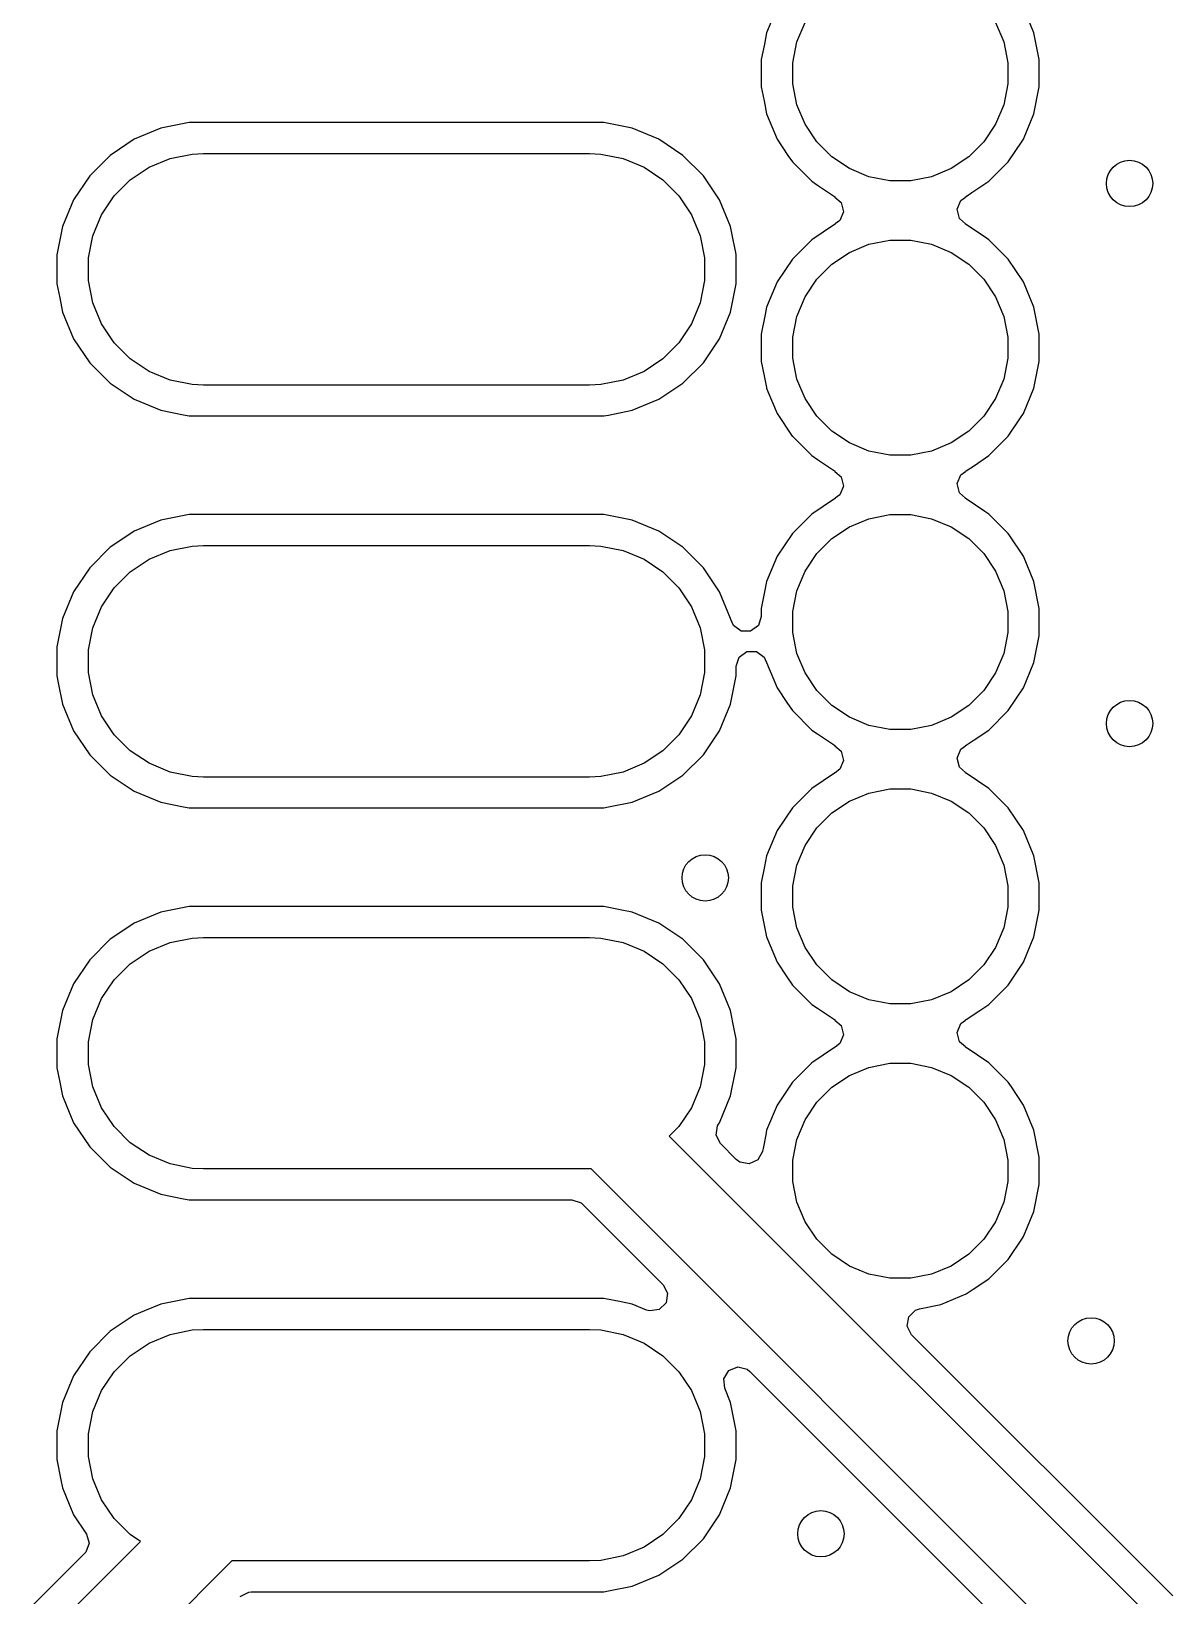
# Model space of a CAD drawing. Header units: inches. Extents: x 0.47 to 2.28, y -2.25 to -0.47.
# Drawn here: x 1.019 to 1.3102, y -1.4134 to -1.0143 of the extents above; entities that cross this region are included whole.
import ezdxf

# ---------------------------------------------------------------- set-up
doc = ezdxf.new("R2010")
doc.units = ezdxf.units.IN
doc.header["$MEASUREMENT"] = 0
doc.layers.add('F.Cu', color=13, linetype='CONTINUOUS', true_color=0xc83434)

msp = doc.modelspace()

# ---------------------------------------------------------------- linework, layer by layer
at = {"layer": 'F.Cu', "linetype": 'CONTINUOUS'}
for p, q in [((1.20929, -1.00825), (1.20662, -1.0147)), ((1.2748, -1.0147), (1.27213, -1.00825)), ((1.21434, -1.01704), (1.2164, -1.01205)), ((1.26501, -1.01205), (1.26708, -1.01704)), ((1.20603, -1.01763), (1.20526, -1.02155)), ((1.20662, -1.0147), (1.20603, -1.01763)), ((1.21328, -1.02234), (1.21434, -1.01704)), ((1.26708, -1.01704), (1.26814, -1.02234)), ((1.27616, -1.02155), (1.2748, -1.0147)), ((1.20526, -1.02155), (1.20526, -1.02853)), ((1.27616, -1.02853), (1.27616, -1.02155)), ((1.21328, -1.02774), (1.21328, -1.02234)), ((1.26814, -1.02234), (1.26814, -1.02774)), ((1.20526, -1.02853), (1.20595, -1.03202)), ((1.21434, -1.03304), (1.21328, -1.02774)), ((1.26814, -1.02774), (1.26708, -1.03304)), ((1.2748, -1.03538), (1.27616, -1.02853)), ((1.20595, -1.03202), (1.20662, -1.03538)), ((1.2164, -1.03803), (1.21434, -1.03304)), ((1.26708, -1.03304), (1.26501, -1.03803)), ((1.05931, -1.03762), (1.05208, -1.03906)), ((1.1651, -1.03762), (1.05931, -1.03762)), ((1.05931, -1.03762), (1.05931, -1.03762)), ((1.17233, -1.03906), (1.1651, -1.03762)), ((1.1651, -1.03762), (1.1651, -1.03762)), ((1.20662, -1.03538), (1.20929, -1.04183)), ((1.27213, -1.04183), (1.2748, -1.03538)), ((1.05208, -1.03906), (1.04527, -1.04188)), ((1.05208, -1.03906), (1.05208, -1.03906)), ((1.05208, -1.03906), (1.05208, -1.03906)), ((1.17914, -1.04188), (1.17233, -1.03906)), ((1.17233, -1.03906), (1.17233, -1.03906)), ((1.21941, -1.04252), (1.2164, -1.03803)), ((1.26501, -1.03803), (1.26201, -1.04252)), ((1.04157, -1.04435), (1.03914, -1.04597)), ((1.04527, -1.04188), (1.04157, -1.04435)), ((1.05442, -1.04678), (1.0601, -1.04565)), ((1.0601, -1.04565), (1.06299, -1.04551)), ((1.06299, -1.04551), (1.16142, -1.04551)), ((1.16142, -1.04551), (1.16431, -1.04565)), ((1.16431, -1.04565), (1.16999, -1.04678)), ((1.18527, -1.04597), (1.17914, -1.04188)), ((1.20929, -1.04183), (1.20929, -1.04183)), ((1.20929, -1.04183), (1.21206, -1.04597)), ((1.22323, -1.04634), (1.21941, -1.04252)), ((1.26201, -1.04252), (1.25819, -1.04634)), ((1.26825, -1.04764), (1.27176, -1.04237)), ((1.27176, -1.04237), (1.27213, -1.04183)), ((1.27213, -1.04183), (1.27213, -1.04183)), ((1.27213, -1.04183), (1.27213, -1.04183)), ((1.03914, -1.04597), (1.03393, -1.05118)), ((1.04426, -1.05221), (1.04907, -1.049)), ((1.04907, -1.049), (1.05442, -1.04678)), ((1.16999, -1.04678), (1.17534, -1.049)), ((1.17534, -1.049), (1.18015, -1.05221)), ((1.19048, -1.05118), (1.18527, -1.04597)), ((1.21206, -1.04597), (1.21317, -1.04764)), ((1.21317, -1.04764), (1.21811, -1.05258)), ((1.22772, -1.04934), (1.22323, -1.04634)), ((1.23271, -1.05141), (1.22772, -1.04934)), ((1.2537, -1.04934), (1.24871, -1.05141)), ((1.25819, -1.04634), (1.2537, -1.04934)), ((1.26331, -1.05258), (1.26825, -1.04764)), ((1.03393, -1.05118), (1.02983, -1.05731)), ((1.03393, -1.05118), (1.03393, -1.05118)), ((1.03393, -1.05118), (1.03393, -1.05118)), ((1.04017, -1.05631), (1.04426, -1.05221)), ((1.18015, -1.05221), (1.18424, -1.05631)), ((1.19458, -1.05731), (1.19048, -1.05118)), ((1.21811, -1.05258), (1.21956, -1.05355)), ((1.21956, -1.05355), (1.22392, -1.05646)), ((1.23801, -1.05247), (1.23271, -1.05141)), ((1.24341, -1.05247), (1.23801, -1.05247)), ((1.24871, -1.05141), (1.24341, -1.05247)), ((1.25897, -1.05547), (1.26331, -1.05258)), ((1.02983, -1.05731), (1.02701, -1.06412)), ((1.03695, -1.06112), (1.04017, -1.05631)), ((1.18424, -1.05631), (1.18746, -1.06112)), ((1.1974, -1.06412), (1.19458, -1.05731)), ((1.22392, -1.05646), (1.22409, -1.05655)), ((1.22409, -1.05655), (1.22404, -1.05663)), ((1.22404, -1.05663), (1.22562, -1.05798)), ((1.25523, -1.05973), (1.25616, -1.05748)), ((1.25616, -1.05748), (1.25736, -1.05661)), ((1.25733, -1.05655), (1.2575, -1.05646)), ((1.25736, -1.05661), (1.25733, -1.05655)), ((1.2575, -1.05646), (1.25897, -1.05547)), ((1.2575, -1.05646), (1.2575, -1.05646)), ((1.2575, -1.05646), (1.2575, -1.05646)), ((1.2575, -1.05646), (1.2575, -1.05646)), ((1.03474, -1.06647), (1.03695, -1.06112)), ((1.18746, -1.06112), (1.18967, -1.06647)), ((1.22619, -1.06035), (1.22526, -1.0626)), ((1.22562, -1.05798), (1.22619, -1.06035)), ((1.2558, -1.0621), (1.25523, -1.05973)), ((1.02701, -1.06412), (1.02557, -1.07135)), ((1.02701, -1.06412), (1.02701, -1.06412)), ((1.02701, -1.06412), (1.02701, -1.06412)), ((1.19807, -1.0675), (1.1974, -1.06412)), ((1.22392, -1.06362), (1.21811, -1.0675)), ((1.22409, -1.06353), (1.22392, -1.06362)), ((1.22526, -1.0626), (1.22406, -1.06347)), ((1.22406, -1.06347), (1.22409, -1.06353)), ((1.25737, -1.06345), (1.2558, -1.0621)), ((1.25733, -1.06353), (1.25737, -1.06345)), ((1.2575, -1.06362), (1.25733, -1.06353)), ((1.26266, -1.06707), (1.2575, -1.06362)), ((1.03361, -1.07215), (1.03474, -1.06647)), ((1.18967, -1.06647), (1.1908, -1.07215)), ((1.19872, -1.07074), (1.19807, -1.0675)), ((1.21811, -1.0675), (1.21317, -1.07244)), ((1.21811, -1.0675), (1.21811, -1.0675)), ((1.22772, -1.07073), (1.23271, -1.06867)), ((1.23271, -1.06867), (1.23801, -1.06761)), ((1.23801, -1.06761), (1.24341, -1.06761)), ((1.24341, -1.06761), (1.24871, -1.06867)), ((1.24871, -1.06867), (1.2537, -1.07073)), ((1.26331, -1.0675), (1.26266, -1.06707)), ((1.26825, -1.07244), (1.26331, -1.0675)), ((1.02557, -1.07135), (1.02557, -1.07873)), ((1.03361, -1.07793), (1.03361, -1.07215)), ((1.1908, -1.07215), (1.1908, -1.07793)), ((1.19884, -1.07135), (1.19872, -1.07074)), ((1.19884, -1.07873), (1.19884, -1.07135)), ((1.21317, -1.07244), (1.20929, -1.07825)), ((1.21317, -1.07244), (1.21317, -1.07244)), ((1.22323, -1.07374), (1.22772, -1.07073)), ((1.2537, -1.07073), (1.25819, -1.07374)), ((1.27213, -1.07825), (1.26825, -1.07244)), ((1.26825, -1.07244), (1.26825, -1.07244)), ((1.2164, -1.08205), (1.21941, -1.07756)), ((1.21941, -1.07756), (1.22323, -1.07374)), ((1.25819, -1.07374), (1.26201, -1.07756)), ((1.26201, -1.07756), (1.26501, -1.08205)), ((1.02557, -1.07873), (1.02628, -1.08231)), ((1.03474, -1.08361), (1.03361, -1.07793)), ((1.1908, -1.07793), (1.18967, -1.08361)), ((1.1974, -1.08595), (1.19884, -1.07873)), ((1.20929, -1.07825), (1.20662, -1.0847)), ((1.20929, -1.07825), (1.20929, -1.07825)), ((1.2748, -1.0847), (1.27213, -1.07825)), ((1.27213, -1.07825), (1.27213, -1.07825)), ((1.27213, -1.07825), (1.27213, -1.07825)), ((1.02628, -1.08231), (1.02701, -1.08595)), ((1.03695, -1.08896), (1.03474, -1.08361)), ((1.18967, -1.08361), (1.18746, -1.08896)), ((1.20662, -1.0847), (1.20624, -1.08659)), ((1.21434, -1.08704), (1.2164, -1.08205)), ((1.26501, -1.08205), (1.26708, -1.08704)), ((1.27616, -1.09155), (1.2748, -1.0847)), ((1.02701, -1.08595), (1.02983, -1.09276)), ((1.04017, -1.09377), (1.03695, -1.08896)), ((1.18746, -1.08896), (1.18424, -1.09377)), ((1.19458, -1.09276), (1.1974, -1.08595)), ((1.20624, -1.08659), (1.20526, -1.09155)), ((1.21328, -1.09234), (1.21434, -1.08704)), ((1.26708, -1.08704), (1.26814, -1.09234)), ((1.02983, -1.09276), (1.03393, -1.09889)), ((1.19048, -1.09889), (1.19458, -1.09276)), ((1.20526, -1.09155), (1.20526, -1.09853)), ((1.21328, -1.09774), (1.21328, -1.09234)), ((1.26814, -1.09234), (1.26814, -1.09774)), ((1.27616, -1.09853), (1.27616, -1.09155)), ((1.04426, -1.09786), (1.04017, -1.09377)), ((1.18424, -1.09377), (1.18015, -1.09786)), ((1.03393, -1.09889), (1.03914, -1.10411)), ((1.04907, -1.10108), (1.04426, -1.09786)), ((1.05442, -1.1033), (1.04907, -1.10108)), ((1.17534, -1.10108), (1.16999, -1.1033)), ((1.18015, -1.09786), (1.17534, -1.10108)), ((1.18527, -1.10411), (1.19048, -1.09889)), ((1.20526, -1.09853), (1.20599, -1.1022)), ((1.21434, -1.10304), (1.21328, -1.09774)), ((1.26814, -1.09774), (1.26708, -1.10304)), ((1.2748, -1.10538), (1.27616, -1.09853)), ((1.03914, -1.10411), (1.04527, -1.1082)), ((1.0601, -1.10442), (1.05442, -1.1033)), ((1.06299, -1.10457), (1.0601, -1.10442)), ((1.16142, -1.10457), (1.06299, -1.10457)), ((1.16431, -1.10442), (1.16142, -1.10457)), ((1.16999, -1.1033), (1.16431, -1.10442)), ((1.17914, -1.1082), (1.18527, -1.10411)), ((1.20599, -1.1022), (1.20658, -1.10518)), ((1.20658, -1.10518), (1.20662, -1.10538)), ((1.20662, -1.10538), (1.20695, -1.10619)), ((1.2164, -1.10803), (1.21434, -1.10304)), ((1.26708, -1.10304), (1.26501, -1.10803)), ((1.27213, -1.11183), (1.2748, -1.10538)), ((1.04527, -1.1082), (1.05208, -1.11102)), ((1.17233, -1.11102), (1.17914, -1.1082)), ((1.20695, -1.10619), (1.20929, -1.11183)), ((1.21941, -1.11252), (1.2164, -1.10803)), ((1.26501, -1.10803), (1.26201, -1.11252)), ((1.05208, -1.11102), (1.05786, -1.11217)), ((1.05786, -1.11217), (1.05931, -1.11246)), ((1.05931, -1.11246), (1.05931, -1.11246)), ((1.05931, -1.11246), (1.1651, -1.11246)), ((1.1651, -1.11246), (1.16631, -1.11222)), ((1.16631, -1.11222), (1.17233, -1.11102)), ((1.20929, -1.11183), (1.20929, -1.11183)), ((1.20929, -1.11183), (1.21316, -1.11762)), ((1.22323, -1.11634), (1.21941, -1.11252)), ((1.26201, -1.11252), (1.25819, -1.11634)), ((1.26825, -1.11764), (1.27139, -1.11293)), ((1.27139, -1.11293), (1.27213, -1.11183)), ((1.27213, -1.11183), (1.27213, -1.11183)), ((1.27213, -1.11183), (1.27213, -1.11183)), ((1.22772, -1.11934), (1.22323, -1.11634)), ((1.25819, -1.11634), (1.2537, -1.11934)), ((1.21316, -1.11762), (1.21317, -1.11764)), ((1.21317, -1.11764), (1.21811, -1.12258)), ((1.23271, -1.12141), (1.22772, -1.11934)), ((1.23801, -1.12247), (1.23271, -1.12141)), ((1.24871, -1.12141), (1.24341, -1.12247)), ((1.2537, -1.11934), (1.24871, -1.12141)), ((1.26331, -1.12258), (1.26825, -1.11764)), ((1.21811, -1.12258), (1.21956, -1.12355)), ((1.21956, -1.12355), (1.22392, -1.12646)), ((1.24341, -1.12247), (1.23801, -1.12247)), ((1.2575, -1.12646), (1.2596, -1.12506)), ((1.2596, -1.12506), (1.26331, -1.12258)), ((1.22392, -1.12646), (1.22409, -1.12655)), ((1.22409, -1.12655), (1.22404, -1.12663)), ((1.22404, -1.12663), (1.22562, -1.12798)), ((1.22562, -1.12798), (1.22619, -1.13035)), ((1.25523, -1.12973), (1.25616, -1.12748)), ((1.25616, -1.12748), (1.25736, -1.12661)), ((1.25733, -1.12655), (1.2575, -1.12646)), ((1.25736, -1.12661), (1.25733, -1.12655)), ((1.2575, -1.12646), (1.2575, -1.12646)), ((1.2575, -1.12646), (1.2575, -1.12646)), ((1.2575, -1.12646), (1.2575, -1.12646)), ((1.22526, -1.1326), (1.22406, -1.13347)), ((1.22406, -1.13347), (1.22409, -1.13353)), ((1.22619, -1.13035), (1.22526, -1.1326)), ((1.2558, -1.1321), (1.25523, -1.12973)), ((1.25737, -1.13345), (1.2558, -1.1321)), ((1.25733, -1.13353), (1.25737, -1.13345)), ((1.21811, -1.1375), (1.21317, -1.14244)), ((1.22392, -1.13362), (1.21811, -1.1375)), ((1.21811, -1.1375), (1.21811, -1.1375)), ((1.22409, -1.13353), (1.22392, -1.13362)), ((1.2575, -1.13362), (1.25733, -1.13353)), ((1.2623, -1.13683), (1.2575, -1.13362)), ((1.26331, -1.1375), (1.2623, -1.13683)), ((1.26825, -1.14244), (1.26331, -1.1375)), ((1.05208, -1.13906), (1.04527, -1.14188)), ((1.05931, -1.13762), (1.05208, -1.13906)), ((1.05208, -1.13906), (1.05208, -1.13906)), ((1.05208, -1.13906), (1.05208, -1.13906)), ((1.1651, -1.13762), (1.05931, -1.13762)), ((1.05931, -1.13762), (1.05931, -1.13762)), ((1.17233, -1.13906), (1.1651, -1.13762)), ((1.1651, -1.13762), (1.1651, -1.13762)), ((1.17914, -1.14188), (1.17233, -1.13906)), ((1.17233, -1.13906), (1.17233, -1.13906)), ((1.22323, -1.14374), (1.22772, -1.14073)), ((1.22772, -1.14073), (1.23271, -1.13867)), ((1.23271, -1.13867), (1.23801, -1.13761)), ((1.23801, -1.13761), (1.24341, -1.13761)), ((1.24341, -1.13761), (1.24871, -1.13867)), ((1.24871, -1.13867), (1.2537, -1.14073)), ((1.2537, -1.14073), (1.25819, -1.14374)), ((1.04527, -1.14188), (1.03962, -1.14565)), ((1.18527, -1.14597), (1.17914, -1.14188)), ((1.21317, -1.14244), (1.20929, -1.14825)), ((1.21317, -1.14244), (1.21317, -1.14244)), ((1.21941, -1.14756), (1.22323, -1.14374)), ((1.25819, -1.14374), (1.26201, -1.14756)), ((1.26866, -1.14306), (1.26825, -1.14244)), ((1.27213, -1.14825), (1.26866, -1.14306)), ((1.03914, -1.14597), (1.03393, -1.15118)), ((1.03962, -1.14565), (1.03914, -1.14597)), ((1.04426, -1.15221), (1.04907, -1.149)), ((1.04907, -1.149), (1.05442, -1.14678)), ((1.05442, -1.14678), (1.0601, -1.14565)), ((1.0601, -1.14565), (1.06299, -1.14551)), ((1.06299, -1.14551), (1.16142, -1.14551)), ((1.16142, -1.14551), (1.16431, -1.14565)), ((1.16431, -1.14565), (1.16999, -1.14678)), ((1.16999, -1.14678), (1.17534, -1.149)), ((1.17534, -1.149), (1.18015, -1.15221)), ((1.19048, -1.15118), (1.18527, -1.14597)), ((1.20929, -1.14825), (1.20662, -1.1547)), ((1.20929, -1.14825), (1.20929, -1.14825)), ((1.2164, -1.15205), (1.21941, -1.14756)), ((1.26201, -1.14756), (1.26501, -1.15205)), ((1.2748, -1.1547), (1.27213, -1.14825)), ((1.27213, -1.14825), (1.27213, -1.14825)), ((1.27213, -1.14825), (1.27213, -1.14825)), ((1.03393, -1.15118), (1.02983, -1.15731)), ((1.03393, -1.15118), (1.03393, -1.15118)), ((1.03393, -1.15118), (1.03393, -1.15118)), ((1.04017, -1.15631), (1.04426, -1.15221)), ((1.18015, -1.15221), (1.18424, -1.15631)), ((1.19458, -1.15731), (1.19048, -1.15118)), ((1.21434, -1.15704), (1.2164, -1.15205)), ((1.26501, -1.15205), (1.26708, -1.15704)), ((1.02983, -1.15731), (1.02701, -1.16412)), ((1.03695, -1.16112), (1.04017, -1.15631)), ((1.18424, -1.15631), (1.18746, -1.16112)), ((1.1974, -1.16412), (1.19458, -1.15731)), ((1.2061, -1.15731), (1.20526, -1.16155)), ((1.20662, -1.1547), (1.2061, -1.15731)), ((1.21328, -1.16234), (1.21434, -1.15704)), ((1.26708, -1.15704), (1.26814, -1.16234)), ((1.27616, -1.16155), (1.2748, -1.1547)), ((1.03474, -1.16647), (1.03695, -1.16112)), ((1.18746, -1.16112), (1.18967, -1.16647)), ((1.02701, -1.16412), (1.02557, -1.17135)), ((1.02701, -1.16412), (1.02701, -1.16412)), ((1.02701, -1.16412), (1.02701, -1.16412)), ((1.19745, -1.16435), (1.1974, -1.16412)), ((1.1974, -1.16412), (1.1974, -1.16412)), ((1.1974, -1.16412), (1.1974, -1.16412)), ((1.19812, -1.1659), (1.19745, -1.16435)), ((1.20526, -1.16358), (1.2045, -1.1659)), ((1.20526, -1.16155), (1.20526, -1.16155)), ((1.20526, -1.16155), (1.20526, -1.16358)), ((1.21328, -1.16774), (1.21328, -1.16234)), ((1.26814, -1.16234), (1.26814, -1.16774)), ((1.27616, -1.16853), (1.27616, -1.16155)), ((1.03361, -1.17215), (1.03474, -1.16647)), ((1.18967, -1.16647), (1.1908, -1.17215)), ((1.20009, -1.16733), (1.19812, -1.1659)), ((1.20253, -1.16733), (1.20009, -1.16733)), ((1.2045, -1.1659), (1.20253, -1.16733)), ((1.21434, -1.17304), (1.21328, -1.16774)), ((1.26814, -1.16774), (1.26708, -1.17304)), ((1.2748, -1.17538), (1.27616, -1.16853)), ((1.02557, -1.17135), (1.02557, -1.17873)), ((1.03361, -1.17793), (1.03361, -1.17215)), ((1.1908, -1.17215), (1.1908, -1.17793)), ((1.19959, -1.17398), (1.20156, -1.17255)), ((1.20156, -1.17255), (1.204, -1.17255)), ((1.204, -1.17255), (1.20597, -1.17398)), ((1.2164, -1.17803), (1.21434, -1.17304)), ((1.26708, -1.17304), (1.26501, -1.17803)), ((1.19884, -1.1763), (1.19959, -1.17398)), ((1.19884, -1.17873), (1.19884, -1.1763)), ((1.20597, -1.17398), (1.20651, -1.17521)), ((1.20651, -1.17521), (1.20656, -1.17519)), ((1.20656, -1.17519), (1.20662, -1.17538)), ((1.20662, -1.17538), (1.20662, -1.17538)), ((1.20662, -1.17538), (1.20818, -1.17916)), ((1.27213, -1.18183), (1.2748, -1.17538)), ((1.02557, -1.17873), (1.02593, -1.18052)), ((1.02593, -1.18052), (1.02701, -1.18595)), ((1.03474, -1.18361), (1.03361, -1.17793)), ((1.1908, -1.17793), (1.18967, -1.18361)), ((1.1974, -1.18595), (1.19884, -1.17873)), ((1.20818, -1.17916), (1.20929, -1.18183)), ((1.21941, -1.18252), (1.2164, -1.17803)), ((1.26501, -1.17803), (1.26201, -1.18252)), ((1.03695, -1.18896), (1.03474, -1.18361)), ((1.18967, -1.18361), (1.18746, -1.18896)), ((1.20929, -1.18183), (1.20929, -1.18183)), ((1.20929, -1.18183), (1.21193, -1.18578)), ((1.22323, -1.18634), (1.21941, -1.18252)), ((1.26201, -1.18252), (1.25819, -1.18634)), ((1.26825, -1.18764), (1.27213, -1.18183)), ((1.02701, -1.18595), (1.02983, -1.19277)), ((1.04017, -1.19377), (1.03695, -1.18896)), ((1.18746, -1.18896), (1.18424, -1.19377)), ((1.19458, -1.19277), (1.1974, -1.18595)), ((1.21193, -1.18578), (1.21317, -1.18764)), ((1.21317, -1.18764), (1.21811, -1.19258)), ((1.22772, -1.18934), (1.22323, -1.18634)), ((1.23271, -1.19141), (1.22772, -1.18934)), ((1.2537, -1.18934), (1.24871, -1.19141)), ((1.25819, -1.18634), (1.2537, -1.18934)), ((1.26331, -1.19258), (1.26825, -1.18764)), ((1.02983, -1.19277), (1.03393, -1.19889)), ((1.19048, -1.19889), (1.19458, -1.19277)), ((1.21811, -1.19258), (1.21956, -1.19355)), ((1.23801, -1.19247), (1.23271, -1.19141)), ((1.24341, -1.19247), (1.23801, -1.19247)), ((1.24871, -1.19141), (1.24341, -1.19247)), ((1.25958, -1.19507), (1.26331, -1.19258)), ((1.04426, -1.19786), (1.04017, -1.19377)), ((1.18424, -1.19377), (1.18015, -1.19786)), ((1.21956, -1.19355), (1.22392, -1.19646)), ((1.22392, -1.19646), (1.22409, -1.19655)), ((1.22409, -1.19655), (1.22404, -1.19663)), ((1.22404, -1.19663), (1.22562, -1.19798)), ((1.25616, -1.19748), (1.25736, -1.19661)), ((1.25733, -1.19655), (1.2575, -1.19646)), ((1.25736, -1.19661), (1.25733, -1.19655)), ((1.2575, -1.19646), (1.25958, -1.19507)), ((1.2575, -1.19646), (1.2575, -1.19646)), ((1.2575, -1.19646), (1.2575, -1.19646)), ((1.2575, -1.19646), (1.2575, -1.19646)), ((1.03393, -1.19889), (1.03914, -1.20411)), ((1.04907, -1.20108), (1.04426, -1.19786)), ((1.05442, -1.2033), (1.04907, -1.20108)), ((1.17534, -1.20108), (1.16999, -1.2033)), ((1.18015, -1.19786), (1.17534, -1.20108)), ((1.18527, -1.20411), (1.19048, -1.19889)), ((1.22619, -1.20035), (1.22526, -1.2026)), ((1.22562, -1.19798), (1.22619, -1.20035)), ((1.25523, -1.19973), (1.25616, -1.19748)), ((1.2558, -1.2021), (1.25523, -1.19973)), ((1.03914, -1.20411), (1.04527, -1.2082)), ((1.0601, -1.20442), (1.05442, -1.2033)), ((1.06299, -1.20457), (1.0601, -1.20442)), ((1.16142, -1.20457), (1.06299, -1.20457)), ((1.16431, -1.20442), (1.16142, -1.20457)), ((1.16999, -1.2033), (1.16431, -1.20442)), ((1.17914, -1.2082), (1.18527, -1.20411)), ((1.22392, -1.20362), (1.21811, -1.2075)), ((1.22409, -1.20353), (1.22392, -1.20362)), ((1.22526, -1.2026), (1.22406, -1.20347)), ((1.22406, -1.20347), (1.22409, -1.20353)), ((1.25737, -1.20345), (1.2558, -1.2021)), ((1.25733, -1.20353), (1.25737, -1.20345)), ((1.2575, -1.20362), (1.25733, -1.20353)), ((1.26329, -1.20749), (1.2575, -1.20362)), ((1.04527, -1.2082), (1.05208, -1.21102)), ((1.17233, -1.21102), (1.17914, -1.2082)), ((1.21811, -1.2075), (1.21317, -1.21244)), ((1.21811, -1.2075), (1.21811, -1.2075)), ((1.22772, -1.21073), (1.23271, -1.20867)), ((1.23271, -1.20867), (1.23801, -1.20761)), ((1.23801, -1.20761), (1.24341, -1.20761)), ((1.24341, -1.20761), (1.24871, -1.20867)), ((1.24871, -1.20867), (1.2537, -1.21073)), ((1.26331, -1.2075), (1.26329, -1.20749)), ((1.26825, -1.21244), (1.26331, -1.2075)), ((1.05208, -1.21102), (1.05786, -1.21217)), ((1.05786, -1.21217), (1.05931, -1.21246)), ((1.05931, -1.21246), (1.05931, -1.21246)), ((1.05931, -1.21246), (1.1651, -1.21246)), ((1.1651, -1.21246), (1.16631, -1.21222)), ((1.16631, -1.21222), (1.17233, -1.21102)), ((1.21317, -1.21244), (1.20929, -1.21825)), ((1.21317, -1.21244), (1.21317, -1.21244)), ((1.22323, -1.21374), (1.22772, -1.21073)), ((1.2537, -1.21073), (1.25819, -1.21374)), ((1.27213, -1.21825), (1.26825, -1.21244)), ((1.26825, -1.21244), (1.26825, -1.21244)), ((1.21941, -1.21756), (1.22323, -1.21374)), ((1.25819, -1.21374), (1.26201, -1.21756)), ((1.20929, -1.21825), (1.20662, -1.2247)), ((1.20929, -1.21825), (1.20929, -1.21825)), ((1.2164, -1.22205), (1.21941, -1.21756)), ((1.26201, -1.21756), (1.26501, -1.22205)), ((1.2748, -1.2247), (1.27213, -1.21825)), ((1.27213, -1.21825), (1.27213, -1.21825)), ((1.27213, -1.21825), (1.27213, -1.21825)), ((1.20662, -1.2247), (1.20608, -1.22742)), ((1.21434, -1.22704), (1.2164, -1.22205)), ((1.26501, -1.22205), (1.26708, -1.22704)), ((1.27616, -1.23155), (1.2748, -1.2247)), ((1.20608, -1.22742), (1.20526, -1.23155)), ((1.21328, -1.23234), (1.21434, -1.22704)), ((1.26708, -1.22704), (1.26814, -1.23234)), ((1.20526, -1.23155), (1.20526, -1.23853)), ((1.21328, -1.23774), (1.21328, -1.23234)), ((1.26814, -1.23234), (1.26814, -1.23774)), ((1.27616, -1.23853), (1.27616, -1.23155)), ((1.05208, -1.23906), (1.04527, -1.24188)), ((1.05931, -1.23762), (1.05208, -1.23906)), ((1.05208, -1.23906), (1.05208, -1.23906)), ((1.05208, -1.23906), (1.05208, -1.23906)), ((1.1651, -1.23762), (1.05931, -1.23762)), ((1.05931, -1.23762), (1.05931, -1.23762)), ((1.16969, -1.23853), (1.1651, -1.23762)), ((1.1651, -1.23762), (1.1651, -1.23762)), ((1.17233, -1.23906), (1.16969, -1.23853)), ((1.17914, -1.24188), (1.17233, -1.23906)), ((1.20526, -1.23853), (1.20662, -1.24538)), ((1.21434, -1.24304), (1.21328, -1.23774)), ((1.26814, -1.23774), (1.26708, -1.24304)), ((1.2748, -1.24538), (1.27616, -1.23853)), ((1.04527, -1.24188), (1.03959, -1.24567)), ((1.18527, -1.24597), (1.17914, -1.24188)), ((1.2164, -1.24803), (1.21434, -1.24304)), ((1.26708, -1.24304), (1.26501, -1.24803)), ((1.03914, -1.24597), (1.03393, -1.25118)), ((1.03959, -1.24567), (1.03914, -1.24597)), ((1.04426, -1.25221), (1.04907, -1.249)), ((1.04907, -1.249), (1.05442, -1.24678)), ((1.05442, -1.24678), (1.0601, -1.24565)), ((1.0601, -1.24565), (1.06299, -1.24551)), ((1.06299, -1.24551), (1.16142, -1.24551)), ((1.16142, -1.24551), (1.16431, -1.24565)), ((1.16431, -1.24565), (1.16999, -1.24678)), ((1.16999, -1.24678), (1.17534, -1.249)), ((1.17534, -1.249), (1.18015, -1.25221)), ((1.19048, -1.25118), (1.18527, -1.24597)), ((1.20662, -1.24538), (1.20686, -1.24597)), ((1.20686, -1.24597), (1.20929, -1.25183)), ((1.21941, -1.25252), (1.2164, -1.24803)), ((1.26501, -1.24803), (1.26201, -1.25252)), ((1.27213, -1.25183), (1.2748, -1.24538)), ((1.03393, -1.25118), (1.02983, -1.25731)), ((1.03393, -1.25118), (1.03393, -1.25118)), ((1.03393, -1.25118), (1.03393, -1.25118)), ((1.04017, -1.25631), (1.04426, -1.25221)), ((1.18015, -1.25221), (1.18424, -1.25631)), ((1.19458, -1.25731), (1.19048, -1.25118)), ((1.20929, -1.25183), (1.20929, -1.25183)), ((1.20929, -1.25183), (1.2118, -1.25558)), ((1.22323, -1.25634), (1.21941, -1.25252)), ((1.26201, -1.25252), (1.25819, -1.25634)), ((1.26825, -1.25764), (1.27213, -1.25183)), ((1.03695, -1.26112), (1.04017, -1.25631)), ((1.18424, -1.25631), (1.18746, -1.26112)), ((1.2118, -1.25558), (1.21317, -1.25764)), ((1.22772, -1.25934), (1.22323, -1.25634)), ((1.25819, -1.25634), (1.2537, -1.25934)), ((1.02983, -1.25731), (1.02701, -1.26412)), ((1.03474, -1.26647), (1.03695, -1.26112)), ((1.18746, -1.26112), (1.18967, -1.26647)), ((1.1974, -1.26412), (1.19458, -1.25731)), ((1.21317, -1.25764), (1.21811, -1.26258)), ((1.23271, -1.26141), (1.22772, -1.25934)), ((1.2537, -1.25934), (1.24871, -1.26141)), ((1.26331, -1.26258), (1.26825, -1.25764)), ((1.02701, -1.26412), (1.02557, -1.27135)), ((1.02701, -1.26412), (1.02701, -1.26412)), ((1.02701, -1.26412), (1.02701, -1.26412)), ((1.19836, -1.26894), (1.1974, -1.26412)), ((1.21811, -1.26258), (1.21956, -1.26355)), ((1.21956, -1.26355), (1.22392, -1.26646)), ((1.23801, -1.26247), (1.23271, -1.26141)), ((1.24341, -1.26247), (1.23801, -1.26247)), ((1.24871, -1.26141), (1.24341, -1.26247)), ((1.2575, -1.26646), (1.26099, -1.26412)), ((1.26099, -1.26412), (1.26331, -1.26258)), ((1.03361, -1.27215), (1.03474, -1.26647)), ((1.18967, -1.26647), (1.1908, -1.27215)), ((1.19884, -1.27135), (1.19836, -1.26894)), ((1.22392, -1.26646), (1.22409, -1.26655)), ((1.22409, -1.26655), (1.22404, -1.26663)), ((1.22404, -1.26663), (1.22562, -1.26798)), ((1.22562, -1.26798), (1.22619, -1.27035)), ((1.25523, -1.26973), (1.25616, -1.26748)), ((1.25616, -1.26748), (1.25736, -1.26661)), ((1.25733, -1.26655), (1.2575, -1.26646)), ((1.25736, -1.26661), (1.25733, -1.26655)), ((1.2575, -1.26646), (1.2575, -1.26646)), ((1.2575, -1.26646), (1.2575, -1.26646)), ((1.2575, -1.26646), (1.2575, -1.26646)), ((1.02557, -1.27135), (1.02557, -1.27873)), ((1.03361, -1.27793), (1.03361, -1.27215)), ((1.1908, -1.27215), (1.1908, -1.27793)), ((1.19884, -1.27873), (1.19884, -1.27135)), ((1.22526, -1.2726), (1.22406, -1.27347)), ((1.22619, -1.27035), (1.22526, -1.2726)), ((1.2558, -1.2721), (1.25523, -1.26973)), ((1.25737, -1.27345), (1.2558, -1.2721)), ((1.22392, -1.27362), (1.21811, -1.2775)), ((1.22409, -1.27353), (1.22392, -1.27362)), ((1.22406, -1.27347), (1.22409, -1.27353)), ((1.25733, -1.27353), (1.25737, -1.27345)), ((1.2575, -1.27362), (1.25733, -1.27353)), ((1.26329, -1.27749), (1.2575, -1.27362)), ((1.02557, -1.27873), (1.0263, -1.28241)), ((1.03474, -1.28361), (1.03361, -1.27793)), ((1.1908, -1.27793), (1.18967, -1.28361)), ((1.1974, -1.28595), (1.19866, -1.27963)), ((1.19866, -1.27963), (1.19884, -1.27873)), ((1.21811, -1.2775), (1.21317, -1.28244)), ((1.21811, -1.2775), (1.21811, -1.2775)), ((1.22323, -1.28374), (1.22772, -1.28073)), ((1.22772, -1.28073), (1.23271, -1.27867)), ((1.23271, -1.27867), (1.23801, -1.27761)), ((1.23801, -1.27761), (1.24341, -1.27761)), ((1.24341, -1.27761), (1.24871, -1.27867)), ((1.24871, -1.27867), (1.2537, -1.28073)), ((1.2537, -1.28073), (1.25819, -1.28374)), ((1.26331, -1.2775), (1.26329, -1.27749)), ((1.26825, -1.28244), (1.26331, -1.2775)), ((1.0263, -1.28241), (1.02701, -1.28595)), ((1.03695, -1.28896), (1.03474, -1.28361)), ((1.18967, -1.28361), (1.18746, -1.28896)), ((1.21317, -1.28244), (1.20929, -1.28825)), ((1.21317, -1.28244), (1.21317, -1.28244)), ((1.21941, -1.28756), (1.22323, -1.28374)), ((1.25819, -1.28374), (1.26201, -1.28756)), ((1.26904, -1.28363), (1.26825, -1.28244)), ((1.27213, -1.28825), (1.26904, -1.28363)), ((1.02701, -1.28595), (1.02983, -1.29276)), ((1.04017, -1.29377), (1.03695, -1.28896)), ((1.18746, -1.28896), (1.18424, -1.29377)), ((1.19458, -1.29276), (1.1974, -1.28595)), ((1.20929, -1.28825), (1.20662, -1.2947)), ((1.20929, -1.28825), (1.20929, -1.28825)), ((1.2164, -1.29205), (1.21941, -1.28756)), ((1.26201, -1.28756), (1.26501, -1.29205)), ((1.2748, -1.2947), (1.27213, -1.28825)), ((1.27213, -1.28825), (1.27213, -1.28825)), ((1.27213, -1.28825), (1.27213, -1.28825)), ((1.02983, -1.29276), (1.03393, -1.29889)), ((1.1941, -1.29353), (1.19434, -1.29313)), ((1.19434, -1.29313), (1.19458, -1.29276)), ((1.21434, -1.29704), (1.2164, -1.29205)), ((1.26501, -1.29205), (1.26708, -1.29704)), ((1.04426, -1.29786), (1.04017, -1.29377)), ((1.18424, -1.29377), (1.18179, -1.29623)), ((1.18179, -1.29623), (1.30628, -1.42072)), ((1.19372, -1.29593), (1.1941, -1.29353)), ((1.19483, -1.29811), (1.19372, -1.29593)), ((1.2064, -1.29582), (1.20578, -1.29891)), ((1.20662, -1.2947), (1.2064, -1.29582)), ((1.21328, -1.30234), (1.21434, -1.29704)), ((1.26708, -1.29704), (1.26814, -1.30234)), ((1.27616, -1.30155), (1.2748, -1.2947)), ((1.03393, -1.29889), (1.03914, -1.30411)), ((1.04907, -1.30108), (1.04426, -1.29786)), ((1.05442, -1.3033), (1.04907, -1.30108)), ((1.19888, -1.30216), (1.19483, -1.29811)), ((1.20554, -1.30014), (1.20435, -1.30227)), ((1.20578, -1.29891), (1.20554, -1.30014)), ((1.03914, -1.30411), (1.04527, -1.3082)), ((1.0601, -1.30442), (1.05442, -1.3033)), ((1.06299, -1.30457), (1.0601, -1.30442)), ((1.16142, -1.30457), (1.06299, -1.30457)), ((1.16182, -1.30455), (1.16142, -1.30457)), ((1.28921, -1.43194), (1.16182, -1.30455)), ((1.19974, -1.30281), (1.19888, -1.30216)), ((1.20213, -1.30329), (1.19974, -1.30281)), ((1.20435, -1.30227), (1.20213, -1.30329)), ((1.21328, -1.30774), (1.21328, -1.30234)), ((1.26814, -1.30234), (1.26814, -1.30774)), ((1.27616, -1.30853), (1.27616, -1.30155)), ((1.04527, -1.3082), (1.05208, -1.31102)), ((1.21434, -1.31304), (1.21328, -1.30774)), ((1.26814, -1.30774), (1.26708, -1.31304)), ((1.2748, -1.31538), (1.27616, -1.30853)), ((1.05208, -1.31102), (1.05786, -1.31217)), ((1.05786, -1.31217), (1.05931, -1.31246)), ((1.05931, -1.31246), (1.05931, -1.31246)), ((1.05931, -1.31246), (1.15694, -1.31246)), ((1.15694, -1.31246), (1.15926, -1.31321)), ((1.2164, -1.31803), (1.21434, -1.31304)), ((1.26708, -1.31304), (1.26501, -1.31803)), ((1.15926, -1.31321), (1.15973, -1.31362)), ((1.15973, -1.31362), (1.18023, -1.33412)), ((1.27213, -1.32183), (1.2748, -1.31538)), ((1.21941, -1.32252), (1.2164, -1.31803)), ((1.26501, -1.31803), (1.26201, -1.32252)), ((1.22323, -1.32634), (1.21941, -1.32252)), ((1.26201, -1.32252), (1.25819, -1.32634)), ((1.26825, -1.32764), (1.27186, -1.32223)), ((1.27186, -1.32223), (1.27213, -1.32183)), ((1.27213, -1.32183), (1.27213, -1.32183)), ((1.27213, -1.32183), (1.27213, -1.32183)), ((1.22772, -1.32934), (1.22323, -1.32634)), ((1.25819, -1.32634), (1.2537, -1.32934)), ((1.26331, -1.33258), (1.26825, -1.32764)), ((1.23271, -1.33141), (1.22772, -1.32934)), ((1.23801, -1.33247), (1.23271, -1.33141)), ((1.24341, -1.33247), (1.23801, -1.33247)), ((1.24871, -1.33141), (1.24341, -1.33247)), ((1.2537, -1.32934), (1.24871, -1.33141)), ((1.25929, -1.33526), (1.26331, -1.33258)), ((1.18023, -1.33412), (1.18133, -1.33629)), ((1.18133, -1.33629), (1.18095, -1.33869)), ((1.25105, -1.33913), (1.2575, -1.33646)), ((1.2575, -1.33646), (1.25929, -1.33526)), ((1.2575, -1.33646), (1.2575, -1.33646)), ((1.2575, -1.33646), (1.2575, -1.33646)), ((1.04787, -1.3408), (1.04527, -1.34188)), ((1.05208, -1.33906), (1.04787, -1.3408)), ((1.05931, -1.33762), (1.05208, -1.33906)), ((1.05208, -1.33906), (1.05208, -1.33906)), ((1.05208, -1.33906), (1.05208, -1.33906)), ((1.1651, -1.33762), (1.05931, -1.33762)), ((1.05931, -1.33762), (1.05931, -1.33762)), ((1.16947, -1.33849), (1.1651, -1.33762)), ((1.1651, -1.33762), (1.1651, -1.33762)), ((1.17233, -1.33906), (1.16947, -1.33849)), ((1.17593, -1.34055), (1.17233, -1.33906)), ((1.17682, -1.3408), (1.17593, -1.34055)), ((1.17923, -1.34042), (1.17682, -1.3408)), ((1.18095, -1.33869), (1.17923, -1.34042)), ((1.24286, -1.34229), (1.24459, -1.34057)), ((1.24459, -1.34057), (1.24561, -1.34021)), ((1.24561, -1.34021), (1.25105, -1.33913)), ((1.04527, -1.34188), (1.03914, -1.34597)), ((1.24248, -1.3447), (1.24286, -1.34229)), ((1.24359, -1.34687), (1.24248, -1.3447)), ((1.03914, -1.34597), (1.03393, -1.35118)), ((1.04426, -1.35221), (1.04907, -1.349)), ((1.04907, -1.349), (1.05442, -1.34678)), ((1.05442, -1.34678), (1.0601, -1.34565)), ((1.0601, -1.34565), (1.06299, -1.34551)), ((1.06299, -1.34551), (1.16142, -1.34551)), ((1.16142, -1.34551), (1.16431, -1.34565)), ((1.16431, -1.34565), (1.16999, -1.34678)), ((1.16999, -1.34678), (1.17534, -1.349)), ((1.17534, -1.349), (1.18015, -1.35221)), ((1.3102, -1.41348), (1.24359, -1.34687)), ((1.03393, -1.35118), (1.02983, -1.35731)), ((1.03393, -1.35118), (1.03393, -1.35118)), ((1.03393, -1.35118), (1.03393, -1.35118)), ((1.04017, -1.35631), (1.04426, -1.35221)), ((1.18015, -1.35221), (1.18424, -1.35631)), ((1.03695, -1.36112), (1.04017, -1.35631)), ((1.18424, -1.35631), (1.18746, -1.36112)), ((1.19572, -1.3581), (1.19699, -1.35602)), ((1.19699, -1.35602), (1.19924, -1.35509)), ((1.19924, -1.35509), (1.20161, -1.35566)), ((1.20161, -1.35566), (1.20234, -1.35623)), ((1.20234, -1.35623), (1.28016, -1.43405)), ((1.02983, -1.35731), (1.02701, -1.36412)), ((1.19591, -1.36053), (1.19572, -1.3581)), ((1.1974, -1.36412), (1.19591, -1.36053)), ((1.02701, -1.36412), (1.02557, -1.37135)), ((1.02701, -1.36412), (1.02701, -1.36412)), ((1.02701, -1.36412), (1.02701, -1.36412)), ((1.03474, -1.36647), (1.03695, -1.36112)), ((1.18746, -1.36112), (1.18967, -1.36647)), ((1.19884, -1.37135), (1.1974, -1.36412)), ((1.03361, -1.37215), (1.03474, -1.36647)), ((1.18967, -1.36647), (1.1908, -1.37215)), ((1.02557, -1.37135), (1.02557, -1.37873)), ((1.03361, -1.37793), (1.03361, -1.37215)), ((1.1908, -1.37215), (1.1908, -1.37793)), ((1.19884, -1.37873), (1.19884, -1.37135)), ((1.02557, -1.37873), (1.0266, -1.38392)), ((1.03474, -1.38361), (1.03361, -1.37793)), ((1.1908, -1.37793), (1.18967, -1.38361)), ((1.1974, -1.38595), (1.19884, -1.37873)), ((1.0266, -1.38392), (1.02701, -1.38595)), ((1.03695, -1.38896), (1.03474, -1.38361)), ((1.18967, -1.38361), (1.18746, -1.38896)), ((1.02701, -1.38595), (1.02983, -1.39277)), ((1.19458, -1.39277), (1.1974, -1.38595)), ((1.02983, -1.39277), (1.02983, -1.39277)), ((1.02983, -1.39277), (1.02983, -1.39277)), ((1.02983, -1.39277), (1.03313, -1.39771)), ((1.04017, -1.39377), (1.03695, -1.38896)), ((1.18746, -1.38896), (1.18424, -1.39377)), ((1.19048, -1.39889), (1.19458, -1.39277)), ((1.04426, -1.39786), (1.04017, -1.39377)), ((1.18424, -1.39377), (1.18015, -1.39786)), ((1.02295, -1.42354), (1.04688, -1.39961)), ((1.03379, -1.40005), (1.03295, -1.40234)), ((1.03313, -1.39771), (1.03379, -1.40005)), ((1.04688, -1.39961), (1.04426, -1.39786)), ((1.18015, -1.39786), (1.17534, -1.40108)), ((1.18527, -1.40411), (1.19048, -1.39889)), ((1.03264, -1.40268), (1.01903, -1.41629)), ((1.03295, -1.40234), (1.03264, -1.40268)), ((1.07021, -1.40457), (1.04002, -1.43475)), ((1.16142, -1.40457), (1.07021, -1.40457)), ((1.16431, -1.40442), (1.16142, -1.40457)), ((1.16999, -1.4033), (1.16431, -1.40442)), ((1.17534, -1.40108), (1.16999, -1.4033)), ((1.17914, -1.4082), (1.18527, -1.40411)), ((1.17233, -1.41102), (1.17914, -1.4082)), ((1.07232, -1.41362), (1.07449, -1.41251)), ((1.07449, -1.41251), (1.07511, -1.41246)), ((1.07511, -1.41246), (1.1651, -1.41246)), ((1.1651, -1.41246), (1.16631, -1.41222)), ((1.16631, -1.41222), (1.17233, -1.41102))]:
    msp.add_line(p, q, dxfattribs=at)
at = {"layer": 'F.Cu'}
for centre in [(1.29921, -1.05315), (1.29921, -1.19094), (1.19094, -1.23031), (1.28937, -1.34843), (1.22047, -1.39764)]:
    msp.add_circle(centre, 0.00591, dxfattribs=at)

doc.saveas('drawing.dxf')
